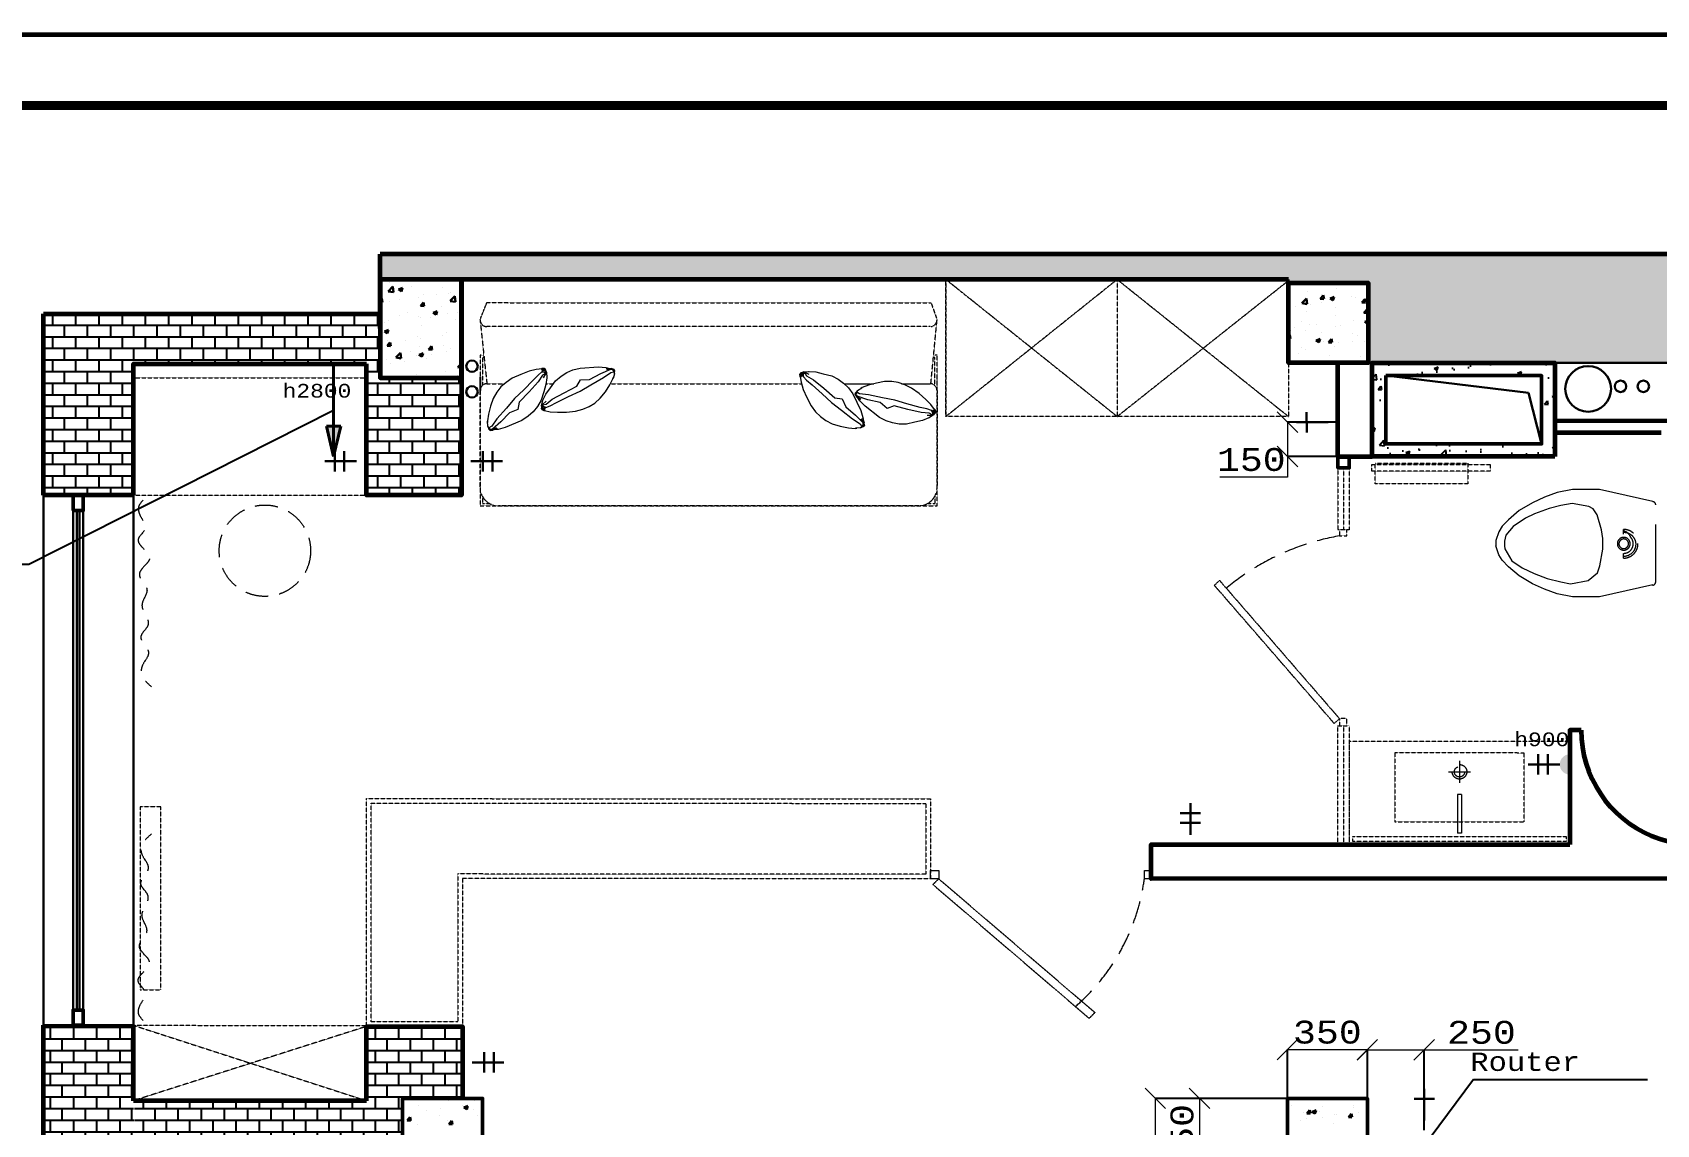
# Model space of a CAD drawing. Header units: millimetres. Extents: x 653176 to 972033, y 753746 to 925850.
# Drawn here: x 672274 to 679381, y 836542 to 841323 of the extents above; entities that cross this region are included whole.
import ezdxf

# ---------------------------------------------------------------- set-up
doc = ezdxf.new("R2010")
doc.units = ezdxf.units.MM
doc.header["$LTSCALE"] = 10
for name, pattern in [('DASHDOTX2', [50.8, 25.4, -12.7, 0, -12.7]), ('DASHED', [0.75, 0.5, -0.25]), ('ELGO_LTYPE0', [0])]:
    doc.linetypes.add(name, pattern=pattern)
doc.layers.get('0').update_dxf_attribs({"color": 65, "lineweight": 25})
for name, color, linetype, lineweight in [('AL', 7, 'Continuous', 30), ('electro', 242, 'Continuous', 30), ('POTOLOK', 110, 'Continuous', 40), ('wall', 95, 'Continuous', 60), ('двери', 202, 'Continuous', 9), ('ОСИ', 75, 'DASHDOTX2', 0), ('размh150', 7, 'Continuous', 9), ('Стены', 7, 'Continuous', 25), ('Текст', 132, 'Continuous', 25), ('ТЕКСТ1', 90, 'Continuous', 25)]:
    doc.layers.add(name, color=color, linetype=linetype, lineweight=lineweight)
doc.layers.add('Мебель', color=7, linetype='Continuous')
doc.styles.add('acd-studio', font='cour.ttf')
doc.dimstyles.new('у', dxfattribs={"dimtxt": 100, "dimasz": 90, "dimexe": 1, "dimexo": 1, "dimgap": 20, "dimtad": 1, "dimtoh": 1, "dimdec": 0, "dimrnd": 5, "dimtxsty": 'acd-studio', "dimblk": 'OBLIQUE', "dimcen": 2.5, "dimclrt": 256, "dimadec": 0, "dimazin": 0, "dimtfac": 1, "dimtdec": 0, "dimtmove": 0, "dimatfit": 3, "dimfxl": 1, "dimlwd": -1, "dimarcsym": 0})
pattern_1 = [(0, (158368.234, -153707.73), (0, 50.8), []), (90, (158368.234, -153707.73), (-50.8, 50.8), [50.8, -50.8])]

# ---------------------------------------------------------------- blocks, each defined once
blk = doc.blocks.new('A$C7ACB7CC7')
at = {"layer": 'POTOLOK'}
h = blk.add_hatch(color=256, dxfattribs=at)
h.paths.add_polyline_path([(-40, 350), (0, 350), (0, 520)])
h.paths.add_polyline_path([(0, 520), (0, 350), (40, 350)])
for p, q in [((0, 520), (-40, 350)), ((0, 0), (0, 520)), ((0, 520), (40, 350)), ((-40, 350), (40, 350))]:
    blk.add_line(p, q, dxfattribs=at)
blk = doc.blocks.new('_Oblique')
at = {"color": 0, "linetype": 'ByBlock', "lineweight": -2}
blk.add_line((-0.5, -0.5), (0.5, 0.5), dxfattribs=at)
blk = doc.blocks.new('*D625')
at = {"layer": 'Defpoints', "color": 0, "lineweight": 90, "transparency": 16777216}
for p in [(677765.9, 836656.7), (677188, 835241.7), (677846.7, 835241.7)]:
    blk.add_point(p, dxfattribs=at)
at = {"layer": 'размh150', "color": 0, "lineweight": -2, "transparency": 16777216}
for p, q in [((677764.9, 836656.7), (677187, 836656.7)), ((677845.7, 835241.7), (677187, 835241.7))]:
    blk.add_line(p, q, dxfattribs=at)
at = {"layer": 'размh150', "color": 0, "transparency": 16777216}
blk.add_line((677188, 836656.7), (677188, 835241.7), dxfattribs=at)
at = {"layer": 'размh150', "color": 0, "transparency": 16777216, "xscale": 90, "yscale": 90, "zscale": 90}
for p, rotation in [((677188, 836656.7), 90), ((677188, 835241.7), 270)]:
    blk.add_blockref('_Oblique', p, dxfattribs=dict(at, rotation=rotation))
at = {"layer": 'размh150', "transparency": 16777216, "insert": (677112.4, 835949.2), "char_height": 100, "attachment_point": 5, "rotation": 90, "style": 'acd-studio'}
blk.add_mtext('1415', dxfattribs=at)
blk = doc.blocks.new('*D626')
at = {"layer": 'Defpoints', "color": 0, "lineweight": 90, "transparency": 16777216}
for p in [(677766.9, 836656.7), (677381.4, 836306.7), (677766.9, 836306.7)]:
    blk.add_point(p, dxfattribs=at)
at = {"layer": 'размh150', "color": 0, "lineweight": -2, "transparency": 16777216}
for p, q in [((677765.9, 836656.7), (677380.4, 836656.7)), ((677765.9, 836306.7), (677380.4, 836306.7))]:
    blk.add_line(p, q, dxfattribs=at)
at = {"layer": 'размh150', "color": 0, "transparency": 16777216}
blk.add_line((677381.4, 836656.7), (677381.4, 836306.7), dxfattribs=at)
at = {"layer": 'размh150', "color": 0, "transparency": 16777216, "xscale": 90, "yscale": 90, "zscale": 90}
for p, rotation in [((677381.4, 836656.7), 90), ((677381.4, 836306.7), 270)]:
    blk.add_blockref('_Oblique', p, dxfattribs=dict(at, rotation=rotation))
at = {"layer": 'размh150', "transparency": 16777216, "insert": (677305.2, 836481.7), "char_height": 100, "attachment_point": 5, "rotation": 90, "style": 'acd-studio'}
blk.add_mtext('350', dxfattribs=at)
blk = doc.blocks.new('pillow1')
at = {"color": 0, "linetype": 'ELGO_LTYPE0'}
for p, q in [((-67.22569, 93.830525), (-18.33797, 156.748475)), ((-18.33797, 156.748475), (4.7791, 179.182115)), ((-2.57278, 91.325705), (10.45585, 145.010295)), ((4.7791, 179.182115), (18.58354, 188.842245)), ((8.12745, 177.878445), (23.40293, 193.895045)), ((10.45585, 145.010295), (25.36321, 190.816825)), ((24.0972, 194.363775), (14.2138, 174.852075)), ((23.40293, 193.895045), (24.04475, 194.259225)), ((32.55153, 200.259275), (24.0972, 194.363775)), ((25.36321, 190.816825), (32.55153, 200.259275)), ((35.04252, 195.407695), (25.36321, 190.816825)), ((31.24499, 141.932075), (35.36963, 180.694765)), ((32.55153, 200.259275), (40.67922, 198.693815)), ((43.17069, 193.111845), (35.04252, 195.407695)), ((35.36963, 180.694765), (43.17069, 193.111845)), ((40.67922, 198.693815), (43.17069, 193.111845)), ((40.67922, 198.693815), (46.19288, 192.120615)), ((50.11392, 189.563935), (43.31803, 195.548355)), ((46.19288, 192.120615), (50.11392, 189.563935)), ((50.11392, 189.563935), (62.16168, 171.147885)), ((63.22455, 169.582545), (59.01933, 175.952615)), ((74.00632, 142.401875), (63.22455, 169.582545)), ((83.11391, 107.551285), (74.00632, 142.401875)), ((-82.25608, 64.405745), (-67.22569, 93.830525)), ((-27.52757, 60.701675), (-2.57278, 91.325705)), ((7.88236, 26.581585), (18.58354, 80.474085)), ((18.58354, 80.474085), (31.24499, 141.932075)), ((89.89406, 71.865745), (83.11391, 107.551285)), ((89.89406, 40.354915), (89.89406, 71.865745)), ((-96.34709, 7.173365), (-91.60876, 36.128345)), ((-96.34709, -24.285615), (-96.34709, 7.173365)), ((-91.60876, 36.128345), (-82.25608, 64.405745)), ((-32.71413, -31.016165), (-16.8674, 30.129375)), ((-16.8674, 30.129375), (-27.52757, 60.701675)), ((-7.88236, -26.581585), (7.88236, 26.581585)), ((75.80352, -16.877465), (85.07514, 11.451665)), ((85.07514, 11.451665), (89.89406, 40.354915)), ((-88.50503, -61.691935), (-96.34709, -24.285615)), ((-80.45936, -94.769055), (-88.50503, -61.691935)), ((-45.6202, -88.612855), (-32.71413, -31.016165)), ((-23.27943, -83.761275), (-7.88236, -26.581585)), ((37.00376, -79.222135), (60.69207, -46.302255)), ((60.69207, -46.302255), (75.80352, -16.877465)), ((-69.63611, -122.002415), (-80.45936, -94.769055)), ((-68.61472, -123.619615), (-69.63611, -122.002415)), ((-56.48446, -142.035655), (-68.61472, -123.619615)), ((-57.22022, -114.541465), (-57.17921, -135.515145)), ((-57.17921, -135.515145), (-56.48446, -138.227995)), ((-56.48446, -138.227995), (-56.89263, -140.262185)), ((-56.89263, -140.262185), (-56.48446, -142.035655)), ((-56.89263, -140.262185), (-50.76671, -145.113765)), ((-51.82862, -143.496565), (-56.48446, -138.227995)), ((-56.48446, -142.035655), (-54.89183, -143.549375)), ((-49.82734, -146.679215), (-56.48446, -142.035655)), ((-55.25899, -136.297405), (-47.78552, -123.306215)), ((-55.25899, -136.297405), (-51.82862, -143.496565)), ((-47.33634, -138.227995), (-55.25899, -136.297405)), ((-47.78552, -123.306215), (-45.6202, -88.612855)), ((-37.53352, -133.688985), (-47.33634, -138.227995)), ((-44.35468, -144.019065), (-37.53352, -133.688985)), ((-44.35468, -144.019065), (-36.18598, -140.783725)), ((-37.53352, -133.688985), (-30.18212, -114.020045)), ((-36.18598, -140.783725), (-34.10268, -143.288545)), ((-32.01985, -146.470245), (-11.10864, -131.653845)), ((-30.18212, -114.020045), (-23.27943, -83.761275)), ((-11.10864, -131.653845), (12.00747, -109.220205)), ((12.00747, -109.220205), (37.00376, -79.222135)), ((-54.89183, -143.549375), (-48.80595, -148.400835)), ((-54.89183, -143.549375), (-47.78552, -149.966295)), ((-43.29228, -145.583565), (-51.82862, -143.496565)), ((-51.82862, -143.496565), (-44.35468, -144.019065)), ((-50.76671, -145.113765), (-43.29228, -145.583565)), ((-50.76671, -145.113765), (-42.39392, -147.305185)), ((-41.33248, -148.870645), (-49.82734, -146.679215)), ((-42.39392, -147.305185), (-49.82734, -146.679215)), ((-49.17693, -148.710425), (-46.76414, -151.635225)), ((-48.80595, -148.400835), (-41.33248, -148.870645)), ((-40.31062, -150.592265), (-48.80595, -148.400835)), ((-47.78552, -149.966295), (-40.31062, -150.592265)), ((-39.29019, -152.157725), (-47.78552, -149.966295)), ((-46.76414, -151.635225), (-39.29019, -152.157725)), ((-34.10268, -143.288545), (-43.29228, -145.583565)), ((-42.39392, -147.305185), (-32.59206, -145.166575)), ((-41.33248, -148.870645), (-32.01985, -146.470245)), ((-40.31062, -150.592265), (-32.14288, -147.357875)), ((-39.29019, -152.157725), (-30.6313, -146.627485)), ((-32.14288, -147.357875), (-39.29019, -152.157725)), ((-32.59206, -145.166575), (-34.10268, -143.288545)), ((-32.01985, -146.470245), (-32.59206, -145.166575)), ((-29.03533, -144.355945), (-32.14288, -147.357875)), ((-32.14288, -147.357875), (-32.01985, -146.470245)), ((-30.6313, -146.627485), (-29.87742, -145.168475))]:
    blk.add_line(p, q, dxfattribs=at)
blk = doc.blocks.new('*D640')
at = {"layer": 'Defpoints', "color": 0, "lineweight": 90, "transparency": 16777216}
for p in [(678364.9, 836868.9), (678115.9, 836517.8), (678364.9, 836516)]:
    blk.add_point(p, dxfattribs=at)
at = {"layer": 'размh150', "color": 0, "lineweight": -2, "transparency": 16777216}
for p, q in [((678115.9, 836518.8), (678115.9, 836869.9)), ((678364.9, 836517), (678364.9, 836869.9))]:
    blk.add_line(p, q, dxfattribs=at)
at = {"layer": 'размh150', "color": 0, "transparency": 16777216}
for p, q in [((678115.9, 836868.9), (678364.9, 836868.9)), ((678364.9, 836868.9), (678775.8, 836868.9))]:
    blk.add_line(p, q, dxfattribs=at)
at = {"layer": 'размh150', "color": 0, "transparency": 16777216, "xscale": 90, "yscale": 90, "zscale": 90, "rotation": 180}
blk.add_blockref('_Oblique', (678115.9, 836868.9), dxfattribs=at)
at = {"layer": 'размh150', "color": 0, "transparency": 16777216, "xscale": 90, "yscale": 90, "zscale": 90}
blk.add_blockref('_Oblique', (678364.9, 836868.9), dxfattribs=at)
at = {"layer": 'размh150', "transparency": 16777216, "insert": (678615.4, 836945.1), "char_height": 100, "attachment_point": 5, "style": 'acd-studio'}
blk.add_mtext('250', dxfattribs=at)
blk = doc.blocks.new('*D641')
at = {"layer": 'Defpoints', "color": 0, "lineweight": 90, "transparency": 16777216}
for p in [(677765.9, 836869.9), (677765.9, 836656.7), (678115.9, 836656.7)]:
    blk.add_point(p, dxfattribs=at)
at = {"layer": 'размh150', "color": 0, "lineweight": -2, "transparency": 16777216}
for p, q in [((677765.9, 836657.7), (677765.9, 836870.9)), ((678115.9, 836657.7), (678115.9, 836870.9))]:
    blk.add_line(p, q, dxfattribs=at)
at = {"layer": 'размh150', "color": 0, "transparency": 16777216}
blk.add_line((678115.9, 836869.9), (677765.9, 836869.9), dxfattribs=at)
at = {"layer": 'размh150', "color": 0, "transparency": 16777216, "xscale": 90, "yscale": 90, "zscale": 90, "rotation": 180}
blk.add_blockref('_Oblique', (677765.9, 836869.9), dxfattribs=at)
at = {"layer": 'размh150', "color": 0, "transparency": 16777216, "xscale": 90, "yscale": 90, "zscale": 90}
blk.add_blockref('_Oblique', (678115.9, 836869.9), dxfattribs=at)
at = {"layer": 'размh150', "transparency": 16777216, "insert": (677940.9, 836946.1), "char_height": 100, "attachment_point": 5, "style": 'acd-studio'}
blk.add_mtext('350', dxfattribs=at)
blk = doc.blocks.new('*D634')
at = {"layer": 'Defpoints', "color": 0, "lineweight": 90, "transparency": 16777216}
for p in [(677987.2, 839616.7), (677766, 839466.5), (677987.2, 839466.5)]:
    blk.add_point(p, dxfattribs=at)
at = {"layer": 'размh150', "color": 0, "lineweight": -2, "transparency": 16777216}
for p, q in [((677986.2, 839616.7), (677765, 839616.7)), ((677986.2, 839466.5), (677765, 839466.5))]:
    blk.add_line(p, q, dxfattribs=at)
at = {"layer": 'размh150', "color": 0, "transparency": 16777216}
for p, q in [((677766, 839616.7), (677766, 839466.5)), ((677766, 839466.5), (677766, 839376.5)), ((677766, 839376.5), (677469.9, 839376.5))]:
    blk.add_line(p, q, dxfattribs=at)
at = {"layer": 'размh150', "color": 0, "transparency": 16777216, "xscale": 90, "yscale": 90, "zscale": 90}
for p, rotation in [((677766, 839616.7), 90), ((677766, 839466.5), 270)]:
    blk.add_blockref('_Oblique', p, dxfattribs=dict(at, rotation=rotation))
at = {"layer": 'размh150', "transparency": 16777216, "insert": (677608, 839452.7), "char_height": 100, "attachment_point": 5, "style": 'acd-studio'}
blk.add_mtext('150', dxfattribs=at)

msp = doc.modelspace()

# ---------------------------------------------------------------- hatches: boundary and pattern name
at = {"layer": 'electro'}
msp.add_hatch(color=7, dxfattribs=at).paths.add_polyline_path([(679000.6, 838074.2), (679000.6, 838163, 0.959653)])
at = {"layer": 'Стены'}
h = msp.add_hatch(dxfattribs=at)
h.set_pattern_fill('AR-B816', scale=0.25)
h.set_pattern_definition(pattern_1)
h.paths.add_polyline_path([(678806.4, 840351.6), (673795, 840351.6), (673795, 840241.6), (674150.9, 840241.6), (677770.9, 840241.6), (677770.9, 840226.6), (678119.9, 840226.6), (678119.9, 839876.6), (678136.9, 839876.6), (678136.9, 839876.8), (678935.9, 839876.6), (678998.7, 839876.6)])
h.paths.add_polyline_path([(679160.9, 840351.6), (678806.4, 840351.6), (678998.7, 839876.6), (679203.7, 839876.6)])
h.paths.add_polyline_path([(679178.7, 840351.6), (679160.9, 840351.6), (679203.7, 839876.6), (679286, 839876.6)])
h.paths.add_polyline_path([(679198.2, 840351.6), (679178.7, 840351.6), (679286, 839876.6), (679376.1, 839876.6)])
h.paths.add_polyline_path([(679550.9, 840251.6), (681771.9, 840251.6), (681771.9, 840351.6), (679198.2, 840351.6), (679376.1, 839876.6), (679550.9, 839876.6)])
h = msp.add_hatch(dxfattribs=at)
h.set_pattern_fill('AR-B816', scale=0.25)
h.set_pattern_definition(pattern_1)
h.paths.add_polyline_path([(673795, 840090.6), (672322.1, 840090.6), (672322.1, 839296.6), (672715.9, 839296.6), (672715.9, 839871.6), (673735.9, 839871.6), (673736, 839296.6), (674150.9, 839296.6), (674150.9, 839811.6), (673795, 839811.6)])
h = msp.add_hatch(dxfattribs=at)
h.set_pattern_fill('AR-CONC')
h.set_pattern_definition([(50, (184646.4, -169526.95), (182.184669, -15.939086), [19.05, -209.55]), (355, (184646.4, -169526.95), (-35.24342, 191.056845), [15.24, -167.640584]), (100.451445, (184661.59, -169528.28), (146.941247, 175.117752), [16.19001, -178.090245]), (46.1842, (184646.4, -169476.15), (271.07904, -42.04233), [28.575, -314.325]), (96.635558, (184669, -169479.66), (237.404134, 247.426125), [24.28502, -267.13561]), (351.18415, (184646.4, -169476.15), (237.404134, 247.426125), [22.85997, -251.45973]), (21, (184671.8, -169488.85), (151.614391, -102.265198), [19.05, -209.55]), (326, (184671.8, -169488.85), (61.802028, 184.187966), [15.24, -167.64]), (71.451445, (184684.44, -169497.38), (213.41642, 81.92277), [16.19001, -178.089938]), (37.5, (184646.404, -169526.954), (3.0886033, 84.555039), [0, -165.608, 0, -170.18, 0, -168.275]), (7.5, (184646.4, -169526.95), (66.8196625, 100.180575), [0, -97.028, 0, -161.798, 0, -64.135]), (327.5, (184589.76, -169526.954), (135.590595, -5.728744), [0, -63.5, 0, -198.12, 0, -262.89]), (317.5, (184564.36, -169526.95), (148.129181, 25.426491), [0, -82.55, 0, -131.572, 0, -186.69])])
h.paths.add_polyline_path([(678935.9, 839876.8), (678136.9, 839876.8), (678136.9, 839466.6), (678935.9, 839466.6)])
h.paths.add_polyline_path([(678878.8, 839820.7), (678878.8, 839521.7), (678196.9, 839521.7), (678196.9, 839820.7)], flags=16)
h = msp.add_hatch(dxfattribs=at)
h.set_pattern_fill('AR-B816', color=256, scale=0.25)
h.set_pattern_definition([(0, (158968.234, -150431.436), (0, 50.8), []), (90, (158968.234, -150431.436), (-50.8, 50.8), [50.8, -50.8])])
h.paths.add_polyline_path([(674155.8, 836657.9), (674155.8, 836972.9), (673734.9, 836972.9), (673734.7, 836647.9), (672715.9, 836647.9), (672722.1, 836392.9), (672722.1, 836392.9), (673893.6, 836392.9), (673893.6, 836657.9)])
h.paths.add_polyline_path([(672722.1, 836392.9), (672715.9, 836977.9), (672322.1, 836977.9), (672322.1, 835637.9), (672722.1, 835637.9), (672717.7, 836392.9), (673889.3, 836392.9)])

# ---------------------------------------------------------------- linework, layer by layer
at = {"layer": 'AL', "color": 7}
for p, q in [((673795.9, 840216.6), (673795.9, 840216.6)), ((673831.1, 840189.4), (673850.9, 840210)), ((673831.3, 840188.9), (673853.9, 840185.4)), ((673837.5, 840229.1), (673837.5, 840229.1)), ((673849.5, 840182.5), (673849.5, 840182.5)), ((673850.9, 840241.4), (673850.9, 840241.4)), ((673854, 840185.9), (673851.2, 840210.1)), ((673875.7, 840197.4), (673888.3, 840188.9)), ((673876.1, 840198.3), (673893.9, 840205.1)), ((673888.4, 840188.9), (673893.5, 840204.2)), ((673931.5, 840210.8), (673931.5, 840210.8)), ((673985.1, 840176.7), (673985.1, 840176.7)), ((674040.7, 840175), (674040.7, 840175)), ((674067.1, 840205.1), (674067.1, 840205.1)), ((674093.1, 840178.7), (674093.1, 840178.7)), ((674104.2, 840183.3), (674104.2, 840183.3)), ((674120.7, 840171), (674120.7, 840171)), ((677770.9, 840241.6), (677770.9, 840226.6)), ((677777.5, 840180.2), (677777.5, 840180.2)), ((677852.6, 840187), (677852.6, 840187)), ((677869.1, 840222.1), (677869.1, 840222.1)), ((677910.1, 840157.4), (677922.3, 840172)), ((677913.1, 840174.5), (677913.1, 840174.5)), ((677926.3, 840156.2), (677923.3, 840172.1)), ((677980.9, 840203.3), (677980.9, 840203.3)), ((678112.9, 840222.3), (678112.9, 840222.3)), ((673795, 840147.4), (673802.6, 840156.4)), ((673795, 840141.4), (673805.5, 840140.5)), ((673806.5, 840140.7), (673803.6, 840156.6)), ((673834.4, 840144.6), (673834.4, 840144.6)), ((673880.2, 840153.9), (673880.2, 840153.9)), ((673964.8, 840162.5), (673964.8, 840162.5)), ((673972.5, 840125.9), (673984.8, 840140.5)), ((673972.5, 840125.9), (673987.7, 840124.6)), ((673988.7, 840124.7), (673985.8, 840140.7)), ((674027.7, 840096), (674045.5, 840102.9)), ((674040, 840086.6), (674045.2, 840102)), ((674065, 840121), (674065, 840121)), ((674102.1, 840147.4), (674121.9, 840168)), ((674102.4, 840146.9), (674125, 840143.4)), ((674125, 840143.9), (674122.2, 840168)), ((677802.3, 840121.9), (677802.3, 840121.9)), ((677829.9, 840137.7), (677849.7, 840158.3)), ((677830.1, 840137.2), (677852.7, 840133.7)), ((677849.6, 840102.5), (677849.6, 840102.5)), ((677852.8, 840134.2), (677850, 840158.4)), ((677865.9, 840130.3), (677865.9, 840130.3)), ((677910.1, 840157.3), (677925.3, 840156)), ((677914.9, 840138.8), (677914.9, 840138.8)), ((677952.8, 840157.8), (677965.5, 840149.3)), ((677953.2, 840158.7), (677971, 840165.5)), ((677962.1, 840142.9), (677962.1, 840142.9)), ((677965.5, 840149.3), (677970.7, 840164.7)), ((677977.9, 840118.7), (677977.9, 840118.7)), ((678048.7, 840168.8), (678048.7, 840168.8)), ((678063, 840164.2), (678063, 840164.2)), ((678092.3, 840141.4), (678104.5, 840156)), ((678092.3, 840141.4), (678107.4, 840140.1)), ((678101, 840095.7), (678119.9, 840115.4)), ((678108.5, 840140.3), (678105.5, 840156.2)), ((678109.8, 840137.8), (678109.8, 840137.8)), ((673813.4, 840053.7), (673813.4, 840053.7)), ((673831.3, 840060), (673831.3, 840060)), ((673881, 840081.7), (673881, 840081.7)), ((673916.9, 840095.6), (673916.9, 840095.6)), ((673961.7, 840077.9), (673961.7, 840077.9)), ((673973.8, 840074.8), (673973.8, 840074.8)), ((673977.8, 840039.8), (673977.8, 840039.8)), ((674016.6, 840076), (674016.6, 840076)), ((674027.3, 840095.2), (674039.9, 840086.6)), ((674037.4, 840083.2), (674037.4, 840083.2)), ((674090, 840094.2), (674090, 840094.2)), ((674125.9, 840065.2), (674125.9, 840065.2)), ((674133.6, 840095.8), (674133.6, 840095.8)), ((677799.1, 840030.1), (677799.1, 840030.1)), ((677827.6, 840057.6), (677827.6, 840057.6)), ((677863.7, 840044.7), (677863.7, 840044.7)), ((677895.3, 840042.8), (677895.3, 840042.8)), ((677974.8, 840034.2), (677974.8, 840034.2)), ((677975.8, 840083), (677975.8, 840083)), ((677999.2, 840039), (677999.2, 840039)), ((678055.7, 840063.9), (678055.7, 840063.9)), ((678101.2, 840095.2), (678119.9, 840092.3)), ((678104.4, 840055.6), (678117.1, 840047.1)), ((678104.8, 840056.4), (678119.9, 840062.3)), ((678106.7, 840053.2), (678106.7, 840053.2)), ((678117.1, 840047), (678119.9, 840055.4)), ((678119.3, 840072.2), (678119.3, 840072.2)), ((673813.9, 840013.2), (673826.5, 840004.7)), ((673814.3, 840014.1), (673832.1, 840020.9)), ((673825.6, 839950.8), (673837.8, 839965.4)), ((673826.6, 840004.7), (673831.7, 840020)), ((673828.2, 839975.5), (673828.2, 839975.5)), ((673829.6, 840014.4), (673829.6, 840014.4)), ((673841.8, 839949.6), (673838.8, 839965.5)), ((673907, 839974.6), (673907, 839974.6)), ((673958.7, 839993.4), (673958.7, 839993.4)), ((673970.6, 839983), (673970.6, 839983)), ((674066.8, 839995.6), (674066.8, 839995.6)), ((674087, 840009.6), (674087, 840009.6)), ((677770.9, 839991.5), (677775.4, 839996.8)), ((677770.9, 839981.5), (677778.3, 839980.9)), ((677779.3, 839981.1), (677776.4, 839997)), ((677781.6, 840016.3), (677781.6, 840016.3)), ((677846.5, 840017.9), (677846.5, 840017.9)), ((677891, 839973.7), (677903.7, 839965.1)), ((677891.4, 839974.5), (677909.2, 839981.4)), ((677903.7, 839965.1), (677908.9, 839980.5)), ((677917.2, 840010.6), (677917.2, 840010.6)), ((677924.6, 839968.7), (677924.6, 839968.7)), ((677945.3, 839966.3), (677957.6, 839980.9)), ((677945.3, 839966.3), (677960.5, 839964.9)), ((677961.5, 839965.1), (677958.6, 839981.1)), ((677988.9, 839963.7), (677988.9, 839963.7)), ((678052.5, 839972.1), (678052.5, 839972.1)), ((678052.8, 840004.9), (678052.8, 840004.9)), ((678072.8, 839994.1), (678072.8, 839994.1)), ((678103.6, 839968.7), (678103.6, 839968.7)), ((673825.2, 839890.9), (673825.2, 839890.9)), ((673825.6, 839950.8), (673840.7, 839949.4)), ((673831.5, 839951.9), (673831.5, 839951.9)), ((673864.7, 839899.9), (673884.5, 839920.6)), ((673865, 839899.4), (673887.6, 839895.9)), ((673887.6, 839896.5), (673884.8, 839920.6)), ((673885.1, 839917.8), (673885.1, 839917.8)), ((673926.7, 839925.5), (673926.7, 839925.5)), ((673955.6, 839908.8), (673955.6, 839908.8)), ((673965.5, 839911), (673978.1, 839902.5)), ((673965.9, 839911.8), (673983.7, 839918.7)), ((673967.1, 839946.2), (673967.1, 839946.2)), ((673978.2, 839902.4), (673983.3, 839917.8)), ((674000, 839895.5), (674000, 839895.5)), ((674007.7, 839934.9), (674020, 839949.4)), ((674007.7, 839934.8), (674022.9, 839933.5)), ((674020.7, 839912.1), (674020.7, 839912.1)), ((674023.9, 839933.7), (674021, 839949.6)), ((674074.8, 839950.9), (674074.8, 839950.9)), ((674083.9, 839925.1), (674083.9, 839925.1)), ((674102.7, 839940.5), (674102.7, 839940.5)), ((677776.5, 839943.3), (677776.5, 839943.3)), ((677813.1, 839915.6), (677813.1, 839915.6)), ((677828.5, 839942.6), (677828.5, 839942.6)), ((677843.4, 839933.4), (677843.4, 839933.4)), ((677948.7, 839909.9), (677948.7, 839909.9)), ((677971.7, 839949.6), (677971.7, 839949.6)), ((678084.3, 839904.1), (678084.3, 839904.1)), ((673840.2, 839874.4), (673840.2, 839874.4)), ((673903.8, 839882.8), (673903.8, 839882.8)), ((673916.6, 839817.1), (673916.6, 839817.1)), ((673952.5, 839824.2), (673952.5, 839824.2)), ((674080.8, 839840.5), (674080.8, 839840.5)), ((674093.6, 839816.4), (674093.6, 839816.4)), ((674122.9, 839811.6), (674135.3, 839816.4)), ((674133.7, 839811.6), (674135, 839815.5)), ((674135.8, 839857.9), (674150.9, 839873.6)), ((674136.1, 839857.4), (674150.9, 839855.1)), ((678054.4, 839876.6), (678060.8, 839879.1)), ((678060, 839876.6), (678060.5, 839878.2)), ((678081.8, 839884.6), (678081.8, 839884.6)), ((678100.5, 839884.1), (678100.5, 839884.1)), ((678119.9, 839876.6), (679550.9, 839876.6)), ((678260.9, 839876.6), (678136.9, 839876.6)), ((678260.9, 839876.6), (678136.9, 839876.6)), ((678260.9, 839466.6), (678136.9, 839466.6)), ((678260.9, 839466.6), (678136.9, 839466.6)), ((672322.1, 836976.6), (672322.1, 839296.6)), ((672715.9, 836716.6), (672715.9, 839296.6)), ((672715.9, 836716.6), (672715.9, 839296.6)), ((672715.9, 836976.6), (672322.1, 836976.6)), ((673963.4, 836627.4), (673963.4, 836627.4)), ((674072.6, 836653), (674072.6, 836653)), ((674095.3, 836646.5), (674095.3, 836646.5)), ((674156.1, 836626.2), (674156.1, 836626.2)), ((674162, 836617.3), (674179.7, 836624.2)), ((674174.3, 836607.9), (674179.4, 836623.3)), ((674208.1, 836647.2), (674208.1, 836647.2)), ((677784, 836627.4), (677784, 836627.4)), ((677824.7, 836652.3), (677824.7, 836652.3)), ((677851.2, 836652), (677851.2, 836652)), ((677919.6, 836621.7), (677919.6, 836621.7)), ((678054.8, 836626.2), (678054.8, 836626.2)), ((673908.7, 836557.5), (673908.7, 836557.5)), ((673913.4, 836559.6), (673925.6, 836574.2)), ((673913.4, 836559.6), (673928.6, 836558.2)), ((673929.6, 836558.4), (673926.6, 836574.3)), ((673996.3, 836605.2), (673996.3, 836605.2)), ((674056.8, 836583), (674056.8, 836583)), ((674059.9, 836613.5), (674059.9, 836613.5)), ((674092.2, 836561.9), (674092.2, 836561.9)), ((674095.6, 836543.6), (674107.8, 836558.2)), ((674111.8, 836542.5), (674108.8, 836558.4)), ((674161.6, 836616.5), (674174.2, 836608)), ((674204.9, 836608.4), (674204.9, 836608.4)), ((674222.7, 836579.8), (674222.7, 836579.8)), ((677821.5, 836560.5), (677821.5, 836560.5)), ((677837.6, 836593.3), (677837.6, 836593.3)), ((677848.1, 836567.4), (677848.1, 836567.4)), ((677851, 836591), (677863.2, 836605.6)), ((677851, 836591), (677866.1, 836589.7)), ((677867.1, 836589.9), (677864.2, 836605.8)), ((677873.7, 836597.2), (677886.3, 836588.7)), ((677874.1, 836598.1), (677891.8, 836604.9)), ((677886.4, 836588.7), (677891.5, 836604.1)), ((677906.7, 836600.8), (677906.7, 836600.8)), ((677917.7, 836573.1), (677917.7, 836573.1)), ((677973.2, 836587.6), (677973.2, 836587.6)), ((677980.1, 836586.5), (677980.1, 836586.5)), ((678033.1, 836575.1), (678048.3, 836573.7)), ((678033.2, 836575.1), (678045.4, 836589.7)), ((678049.3, 836573.9), (678046.4, 836589.8)), ((678055.2, 836615.9), (678055.2, 836615.9)), ((678078.1, 836594.3), (678078.1, 836594.3)), ((678108.8, 836581.8), (678108.8, 836581.8)), ((678110.5, 836604.3), (678110.5, 836604.3)), ((678115.7, 836570.4), (678115.7, 836570.4)), ((673960.3, 836542.9), (673960.3, 836542.9)), ((674095.6, 836543.6), (674110.8, 836542.3)), ((677967.5, 836545), (677967.5, 836545))]:
    msp.add_line(p, q, dxfattribs=at)
at = {"layer": 'AL', "color": 7, "linetype": 'Continuous'}
for p, q in [((678821.9, 839744.9), (678196.9, 839820.7)), ((678821.9, 839744.9), (678878.8, 839521.7)), ((672451.5, 837043.3), (672451.5, 839230)), ((672451.5, 837563.3), (672451.5, 839230)), ((672467.4, 837043.3), (672467.4, 839230)), ((672467.4, 837043.3), (672467.4, 839230)), ((672480.1, 837043.3), (672480.1, 839230)), ((672480.1, 837043.3), (672480.1, 839230)), ((672495.9, 837043.3), (672495.9, 839230)), ((672495.9, 837043.3), (672495.9, 839230))]:
    msp.add_line(p, q, dxfattribs=at)
at = {"layer": 'AL', "color": 7, "lineweight": 50, "const_width": 20}
msp.add_lwpolyline([(668453.9, 841312.7), (689453.9, 841312.7), (689453.9, 826462.7), (668453.9, 826462.7), (668453.9, 841312.7)], dxfattribs=at)
for points in [[(669503.9, 841012.7), (689153.9, 841012.7), (689153.9, 826762.7), (669503.9, 826762.7)], [(669513.9, 841002.7), (689143.9, 841002.7), (689143.9, 826772.7), (669513.9, 826772.7)], [(669523.9, 840992.7), (689133.9, 840992.7), (689133.9, 826782.7), (669523.9, 826782.7)]]:
    msp.add_lwpolyline(points, close=True, dxfattribs=at)
at = {"layer": 'AL', "color": 7, "lineweight": 50}
for points in [[(678196.9, 839820.7), (678878.8, 839820.7), (678878.8, 839521.7), (678196.9, 839521.7)], [(678196.9, 839820.7), (678878.8, 839820.7), (678878.8, 839521.7), (678196.9, 839521.7)], [(673893.6, 836306.6), (674243.6, 836306.6), (674243.6, 836656.6), (673893.6, 836656.6)], [(677766.9, 836656.7), (678115.9, 836656.7), (678115.9, 836306.7), (677766.9, 836306.7)]]:
    msp.add_lwpolyline(points, close=True, dxfattribs=at)
at = {"layer": 'AL', "color": 7, "linetype": 'Continuous', "lineweight": 50}
for points in [[(677986.9, 839466.5), (678036.7, 839466.5), (678036.7, 839416.4), (677986.9, 839416.4)], [(672451.5, 839230), (672495.9, 839230), (672495.9, 839296.6), (672451.5, 839296.6)], [(672451.5, 837043.3), (672495.9, 837043.3), (672495.9, 836976.6), (672451.5, 836976.6)]]:
    msp.add_lwpolyline(points, close=True, dxfattribs=at)
at = {"layer": 'AL', "color": 7, "linetype": 'Continuous', "lineweight": 50, "flags": 128}
msp.add_lwpolyline([(672451.5, 836976.6), (672451.5, 837043.3), (672495.9, 837043.3), (672495.9, 836976.6)], close=True, dxfattribs=at)
at = {"layer": 'AL', "color": 7}
for centre, radius in [((674197.5, 839861.7), 25), ((679082.3, 839762.7), 100), ((674197.5, 839749.4), 25), ((679224.2, 839773.7), 25), ((679323.9, 839773.7), 25)]:
    msp.add_circle(centre, radius, dxfattribs=at)
at = {"layer": 'electro', "color": 7}
for points in [[(677944.5, 839616.6), (677806, 839616.6)], [(677850.3, 839661), (677850.4, 839572.1)], [(673597.3, 839490.3), (673597.4, 839401.4)], [(673638.6, 839490.3), (673638.7, 839401.4)], [(674245.5, 839490.3), (674245.5, 839401.4)], [(674286.8, 839490.3), (674286.8, 839401.4)], [(673691.5, 839445.9), (673553, 839445.8)], [(674192.6, 839445.9), (674331.2, 839445.8)], [(678958, 838118.5), (678819.4, 838118.5)], [(678958, 838118.5), (678819.4, 838118.5)], [(678863.8, 838162.9), (678863.8, 838074.1)], [(678863.8, 838162.9), (678863.8, 838074.1)], [(678905.1, 838162.9), (678905.1, 838074.1)], [(677386, 837904.8), (677297.2, 837904.8)], [(677341.6, 837810.6), (677341.6, 837949.2)], [(677386, 837863.5), (677297.2, 837863.5)], [(674251.5, 836858.5), (674251.4, 836769.6)], [(674292.8, 836858.4), (674292.7, 836769.6)], [(674198.6, 836814), (674337.1, 836814)], [(678364.8, 836560.5), (678364.8, 836699.1)], [(678409.2, 836654.7), (678320.4, 836654.7)]]:
    msp.add_lwpolyline(points, dxfattribs=at)
at = {"layer": 'wall', "color": 7}
for p, q in [((688084.9, 840351.6), (673795, 840351.6)), ((673795, 840026.6), (673795, 840351.6)), ((672322.1, 840090.6), (673795, 840090.6)), ((672715.9, 839296.6), (672322.1, 839296.6)), ((673735.7, 836646.6), (672715.7, 836646.6))]:
    msp.add_line(p, q, dxfattribs=at)
for points in [[(677770.9, 840241.6), (674150.9, 840241.6), (674150.9, 839296.6), (673736, 839296.6), (673735.9, 839871.6)], [(672322.1, 839296.6), (672322.1, 840090.6)], [(672715.9, 839296.6), (672715.9, 839871.6), (673735.9, 839871.6)], [(677986.9, 839466.2), (677986.9, 839876.6)], [(679500.9, 839876.6), (679501.1, 839622), (678935.9, 839621.6), (678935.9, 839571.6), (679401.1, 839571.9)], [(677986.9, 839466.5), (678136.9, 839466.6)], [(680201.6, 838268.3), (680201.7, 837618.6), (677170.1, 837618), (677170.1, 837768), (679001.6, 837768.3)], [(679051.6, 838268.6), (679001.6, 838268.6), (679001.6, 837768.3)], [(672722.1, 835637.9), (672322.1, 835637.9), (672322.1, 836976.6)], [(672715.9, 836646.6), (672715.9, 836976.6)], [(673735.9, 836646.6), (673735.9, 836971.6), (674155.9, 836971.6), (674155.9, 836656.6)]]:
    msp.add_lwpolyline(points, dxfattribs=at)
for points in [[(674150.9, 840241.6), (673795, 840241.6), (673795, 839811.6), (674150.9, 839811.6)], [(677770.9, 840226.6), (678119.9, 840226.6), (678119.9, 839876.6), (677770.9, 839876.6)], [(678935.9, 839466.2), (678136.9, 839466.4), (678136.9, 839876.8), (678935.9, 839876.6)]]:
    msp.add_lwpolyline(points, close=True, dxfattribs=at)
msp.add_arc((679551.6, 838268.3), 500, 179.971, 90, dxfattribs=at)
at = {"layer": 'двери', "color": 7}
for points in [[(676204.3, 837653.8), (676240.1, 837653.7), (676240, 837617.9), (676204.2, 837618)], [(677140.2, 837653.7), (677170.1, 837653.6), (677169.9, 837617.8), (677140, 837617.9)]]:
    msp.add_lwpolyline(points, close=True, dxfattribs=at)
at = {"layer": 'Мебель', "color": 7}
msp.add_lwpolyline([(674232.8, 839815.1), (674232.8, 839755.1)], dxfattribs=at)
at = {"layer": 'ОСИ', "color": 7, "linetype": 'DASHED', "ltscale": 50}
for p, q in [((679013.6, 839321.7), (678946.8, 839308.6)), ((679131.6, 839321.7), (679013.6, 839321.7)), ((679365.4, 839268.9), (679131.6, 839321.7)), ((678838.6, 839263.8), (678781, 839229.5)), ((678891.5, 839287.9), (678838.6, 839263.8)), ((678946.8, 839308.6), (678891.5, 839287.9)), ((678962.9, 839252.3), (678912.3, 839238.8)), ((679012.9, 839261.1), (678962.9, 839252.3)), ((679085.2, 839248.4), (679012.9, 839261.1)), ((679104.9, 839237), (679085.2, 839248.4)), ((679377.9, 838918.3), (679377.9, 839255)), ((678733.9, 839189.2), (678705.9, 839161.2)), ((678781, 839229.5), (678733.9, 839189.2)), ((678808.6, 839197), (678754.6, 839159.6)), ((678847.7, 839215.3), (678808.6, 839197)), ((678912.3, 839238.8), (678847.7, 839215.3)), ((679122.3, 839211.8), (679104.9, 839237)), ((679140.1, 839145.5), (679122.3, 839211.8)), ((678691.9, 839137), (678677.9, 839098.6)), ((678705.9, 839161.2), (678691.9, 839137)), ((678722.5, 839121.8), (678715.8, 839096.6)), ((678754.6, 839159.6), (678722.5, 839121.8)), ((679146.8, 839107.7), (679140.1, 839145.5)), ((679146.8, 839061.5), (679146.8, 839107.7)), ((679237.4, 839126.5), (679237.4, 839147.5)), ((679238, 839140.9), (679237.4, 839141.1)), ((679237.4, 839134.6), (679239.1, 839134.7)), ((679238.6, 839140.7), (679238, 839140.9)), ((679239.2, 839140.5), (679238.6, 839140.7)), ((679239.1, 839134.7), (679240.7, 839134.6)), ((679239.8, 839140.3), (679239.2, 839140.5)), ((679240.4, 839140), (679239.8, 839140.3)), ((679241, 839139.8), (679240.4, 839140)), ((679240.7, 839134.6), (679242.4, 839134.6)), ((679241.6, 839139.6), (679241, 839139.8)), ((679242.2, 839139.4), (679241.6, 839139.6)), ((679242.8, 839139.1), (679242.2, 839139.4)), ((679242.4, 839134.6), (679244.1, 839134.4)), ((679243.4, 839138.9), (679242.8, 839139.1)), ((679243.9, 839138.6), (679243.4, 839138.9)), ((679244.5, 839138.3), (679243.9, 839138.6)), ((679244.1, 839134.4), (679245.8, 839134.2)), ((679245.1, 839138.1), (679244.5, 839138.3)), ((679245.6, 839137.8), (679245.1, 839138.1)), ((679246.2, 839137.5), (679245.6, 839137.8)), ((679245.8, 839134.2), (679247.4, 839134)), ((679246.7, 839137.2), (679246.2, 839137.5)), ((679247.3, 839136.9), (679246.7, 839137.2)), ((679247.8, 839136.6), (679247.3, 839136.9)), ((679247.4, 839134), (679249.1, 839133.7)), ((679248.3, 839136.3), (679247.8, 839136.6)), ((679248.9, 839136), (679248.3, 839136.3)), ((679249.4, 839135.7), (679248.9, 839136)), ((679249.1, 839133.7), (679250.7, 839133.3)), ((679249.9, 839135.4), (679249.4, 839135.7)), ((679250.4, 839135.1), (679249.9, 839135.4)), ((679250.9, 839134.8), (679250.4, 839135.1)), ((679250.7, 839133.3), (679252.4, 839132.9)), ((679251.4, 839134.4), (679250.9, 839134.8)), ((679251.9, 839134.1), (679251.4, 839134.4)), ((679252.4, 839133.7), (679251.9, 839134.1)), ((679252.9, 839133.4), (679252.4, 839133.7)), ((679252.4, 839132.9), (679254, 839132.5)), ((679253.4, 839133), (679252.9, 839133.4)), ((679253.8, 839132.7), (679253.4, 839133)), ((679254.3, 839132.3), (679253.8, 839132.7)), ((679254, 839132.5), (679255.6, 839131.9)), ((679254.7, 839132), (679254.3, 839132.3)), ((679255.2, 839131.6), (679254.7, 839132)), ((679255.6, 839131.2), (679255.2, 839131.6)), ((679255.6, 839131.9), (679257.2, 839131.4)), ((679256.1, 839130.8), (679255.6, 839131.2)), ((679256.5, 839130.5), (679256.1, 839130.8)), ((679256.9, 839130.1), (679256.5, 839130.5)), ((679257.4, 839129.7), (679256.9, 839130.1)), ((679257.2, 839131.4), (679258.8, 839130.7)), ((679257.8, 839129.3), (679257.4, 839129.7)), ((679258.2, 839128.9), (679257.8, 839129.3)), ((679258.6, 839128.5), (679258.2, 839128.9)), ((679259, 839128.1), (679258.6, 839128.5)), ((679258.8, 839130.7), (679260.4, 839130)), ((679259.4, 839127.7), (679259, 839128.1)), ((679259.8, 839127.3), (679259.4, 839127.7)), ((679260.1, 839126.9), (679259.8, 839127.3)), ((679260.5, 839126.4), (679260.1, 839126.9)), ((679260.4, 839130), (679261.9, 839129.3)), ((679260.9, 839126), (679260.5, 839126.4)), ((679261.2, 839125.6), (679260.9, 839126)), ((679261.6, 839125.2), (679261.2, 839125.6)), ((679261.9, 839124.7), (679261.6, 839125.2)), ((679261.9, 839129.3), (679263.4, 839128.5)), ((679262.3, 839124.3), (679261.9, 839124.7)), ((679263.4, 839128.5), (679264.9, 839127.7)), ((679264.5, 839121.2), (679264.2, 839121.7)), ((679264.8, 839120.8), (679264.5, 839121.2)), ((679265, 839120.3), (679264.8, 839120.8)), ((679264.9, 839127.7), (679266.3, 839126.8)), ((679265.3, 839119.9), (679265, 839120.3)), ((679265.6, 839119.4), (679265.3, 839119.9)), ((679265.8, 839118.9), (679265.6, 839119.4)), ((679266.1, 839118.5), (679265.8, 839118.9)), ((679266.3, 839118), (679266.1, 839118.5)), ((679266.3, 839126.8), (679267.8, 839125.8)), ((679266.6, 839117.6), (679266.3, 839118)), ((679266.8, 839117.1), (679266.6, 839117.6)), ((679267, 839116.6), (679266.8, 839117.1)), ((679267.3, 839116.2), (679267, 839116.6)), ((679267.5, 839115.7), (679267.3, 839116.2)), ((679267.7, 839115.2), (679267.5, 839115.7)), ((679267.9, 839114.8), (679267.7, 839115.2)), ((679267.8, 839125.8), (679269.2, 839124.8)), ((679269.2, 839124.8), (679270.5, 839123.8)), ((679270.5, 839123.8), (679271.9, 839122.7)), ((679271.9, 839122.7), (679273.2, 839121.6)), ((679273.2, 839121.6), (679274.4, 839120.4)), ((679274.4, 839120.4), (679275.7, 839119.2)), ((679275.7, 839119.2), (679276.8, 839117.9)), ((679276.8, 839117.9), (679278, 839116.7)), ((679278, 839116.7), (679279.1, 839115.3)), ((679279.1, 839115.3), (679280.1, 839113.9)), ((679280.1, 839113.9), (679281.2, 839112.5)), ((679281.2, 839112.5), (679282.1, 839111.1)), ((679282.1, 839111.1), (679283, 839109.6)), ((679283, 839109.6), (679283.9, 839108.1)), ((679283.9, 839108.1), (679284.7, 839106.5)), ((679284.7, 839106.5), (679285.5, 839105)), ((679285.5, 839105), (679286.2, 839103.4)), ((678677.9, 839098.6), (678677.9, 839074.8)), ((678691.9, 839036.4), (678677.9, 839074.8)), ((678705.9, 839012.1), (678691.9, 839036.4)), ((678715.8, 839096.6), (678715.8, 839076.2)), ((678715.8, 839076.2), (678718.2, 839062.4)), ((678718.2, 839062.4), (678748.8, 839009.4)), ((679133.8, 838987.6), (679146.8, 839061.5)), ((679237.4, 839021.6), (679237.4, 839042.6)), ((679258.9, 839033.8), (679257.2, 839033)), ((679260.6, 839034.6), (679258.9, 839033.8)), ((679262.2, 839035.4), (679260.6, 839034.6)), ((679263.8, 839036.3), (679262.2, 839035.4)), ((679265.4, 839037.3), (679263.8, 839036.3)), ((679266.9, 839038.3), (679265.4, 839037.3)), ((679268.4, 839039.4), (679266.9, 839038.3)), ((679269.9, 839040.5), (679268.4, 839039.4)), ((679271.3, 839041.7), (679269.9, 839040.5)), ((679272.7, 839042.9), (679271.3, 839041.7)), ((679274, 839044.1), (679272.7, 839042.9)), ((679275.3, 839045.4), (679274, 839044.1)), ((679276.5, 839046.7), (679275.3, 839045.4)), ((679277.7, 839048.1), (679276.5, 839046.7)), ((679278.9, 839049.5), (679277.7, 839048.1)), ((679280, 839051), (679278.9, 839049.5)), ((679281, 839052.4), (679280, 839051)), ((679282, 839053.9), (679281, 839052.4)), ((679283, 839055.5), (679282, 839053.9)), ((679283.9, 839057.1), (679283, 839055.5)), ((679284.7, 839058.7), (679283.9, 839057.1)), ((679285.5, 839060.3), (679284.7, 839058.7)), ((679286.2, 839061.9), (679285.5, 839060.3)), ((679286.2, 839103.4), (679286.9, 839101.8)), ((679286.9, 839063.6), (679286.2, 839061.9)), ((679286.9, 839101.8), (679287.5, 839100.1)), ((679287.5, 839065.3), (679286.9, 839063.6)), ((679287.5, 839100.1), (679288, 839098.5)), ((679288, 839067), (679287.5, 839065.3)), ((679288, 839098.5), (679288.5, 839096.8)), ((679288.5, 839068.7), (679288, 839067)), ((679288.5, 839096.8), (679289, 839095.1)), ((679289, 839070.4), (679288.5, 839068.7)), ((679289, 839095.1), (679289.3, 839093.3)), ((679289.4, 839072.2), (679289, 839070.4)), ((679289.3, 839093.3), (679289.7, 839091.6)), ((679289.7, 839073.9), (679289.4, 839072.2)), ((679289.7, 839091.6), (679289.9, 839089.9)), ((679290, 839075.7), (679289.7, 839073.9)), ((679289.9, 839089.9), (679290.1, 839088.1)), ((679290.2, 839077.5), (679290, 839075.7)), ((679290.1, 839088.1), (679290.3, 839086.4)), ((679290.3, 839079.3), (679290.2, 839077.5)), ((679290.3, 839086.4), (679290.4, 839084.6)), ((679290.4, 839081), (679290.3, 839079.3)), ((679290.4, 839084.6), (679290.4, 839082.8)), ((679290.4, 839082.8), (679290.4, 839081)), ((678733.9, 838984.2), (678705.9, 839012.1)), ((678781, 838943.8), (678733.9, 838984.2)), ((678748.8, 839009.4), (678793.3, 838978.5)), ((678793.3, 838978.5), (678845.6, 838954.2)), ((679122.5, 838956.6), (679133.8, 838987.6)), ((679239.3, 839028.7), (679237.4, 839028.6)), ((679241.1, 839028.9), (679239.3, 839028.7)), ((679243, 839029.1), (679241.1, 839028.9)), ((679244.8, 839029.4), (679243, 839029.1)), ((679246.6, 839029.7), (679244.8, 839029.4)), ((679248.5, 839030.1), (679246.6, 839029.7)), ((679250.3, 839030.6), (679248.5, 839030.1)), ((679252, 839031.1), (679250.3, 839030.6)), ((679253.8, 839031.7), (679252, 839031.1)), ((679255.5, 839032.3), (679253.8, 839031.7)), ((679257.2, 839033), (679255.5, 839032.3)), ((678838.6, 838909.6), (678781, 838943.8)), ((678891.5, 838885.4), (678838.6, 838909.6)), ((678845.6, 838954.2), (678903.1, 838933.2)), ((678903.1, 838933.2), (678962.2, 838917.4)), ((678962.2, 838917.4), (679005.3, 838909.8)), ((679005.3, 838909.8), (679082.8, 838923.5)), ((679082.8, 838923.5), (679122.5, 838956.6)), ((679365.4, 838904.4), (679131.6, 838851.7)), ((678946.8, 838864.7), (678891.5, 838885.4)), ((679013.6, 838851.7), (678946.8, 838864.7)), ((679131.6, 838851.7), (679013.6, 838851.7)), ((678519.2, 838134.8), (678519.2, 838037.7)), ((678470.7, 838086.3), (678567.8, 838086.3)), ((678528.5, 837986.9), (678509.9, 837986.9)), ((678509.9, 837986.9), (678509.9, 837817.8)), ((678528.5, 837986.9), (678528.5, 837817.8)), ((678528.5, 837817.8), (678509.9, 837817.8))]:
    msp.add_line(p, q, dxfattribs=at)
at = {"layer": 'ОСИ', "color": 7, "linetype": 'DASHED', "ltscale": 0.1}
for points in [[(677770.9, 840241.6), (677770.9, 839641.6), (676270.9, 839641.6), (676270.9, 840241.6)], [(677020.9, 839641.6), (676270.9, 840241.6), (676270.9, 839641.6), (677020.9, 840241.6)], [(678150.1, 839347.5), (678150.1, 839437.1), (678556.1, 839437.1), (678556.1, 839347.5)], [(678026.1, 839119.1), (678026.2, 839145.5), (677994.6, 839145.5), (677994.5, 839119.1)], [(677994.2, 838319.1), (677470, 838923.4), (677446, 838902.8), (677970.2, 838298.5)], [(678026.1, 838287.5), (678026.1, 838319.1), (677994.5, 838319.1), (677994.5, 838287.5)], [(678236.9, 838169.1), (678236.8, 837867.7), (678801.7, 837867.9), (678801.9, 838168.6)], [(672745.9, 837132.6), (672835.5, 837132.6), (672835.5, 837932.6), (672745.9, 837932.6)], [(673755.9, 836991.6), (673755.8, 837948.9), (676184.2, 837948.1), (676184.2, 837638.1), (674135.8, 837639), (674135.8, 836991.6)], [(678052.9, 837803.4), (678986.4, 837803.4), (678986.4, 837780.9), (678052.9, 837780.9)], [(676240, 837617.9), (676923.6, 837032.5), (676898.4, 837006.9), (676214.8, 837592.3)]]:
    msp.add_lwpolyline(points, close=True, dxfattribs=at)
for points in [[(677020.9, 840241.6), (677770.9, 839641.6)], [(677020.9, 839641.6), (677770.9, 840236.9)], [(674232.8, 840065.1), (674262.8, 839785.1), (674339.8, 839785.1)], [(676078.3, 839785), (676205.7, 839784.9), (676232.8, 840065.1)], [(674249.4, 839909.7), (674232.8, 839909.7), (674232.8, 839251), (676232.8, 839251), (676232.8, 839909.7), (676217.8, 839909.7)], [(674249.4, 839899.7), (674242.8, 839899.7), (674242.8, 839777.4)], [(676222.8, 839777.4), (676222.8, 839899.7), (676217.8, 839899.7)], [(672716.1, 839871.6), (672716.1, 839811.6), (673736, 839811.6), (673735.9, 839871.6), (672715.9, 839871.6), (672716.1, 839801.6)], [(672716.1, 839776.6), (672716.1, 839296.6), (673736, 839296.6)], [(674521.2, 839785.1), (674554.1, 839785.1)], [(674521.2, 839785.1), (674554.1, 839785.1)], [(674803.8, 839785.1), (675639.8, 839785.1)], [(674803.8, 839785), (675639.8, 839785)], [(675826.8, 839785.1), (675956, 839785.1)], [(675827, 839785), (675955.5, 839785)], [(676232.8, 839755.1), (676232.8, 839815.1)], [(677986.9, 839466.5), (677986.6, 839145.5)], [(678011.9, 839416.4), (678011.6, 839145.5)], [(678036.6, 839416.4), (678036.6, 839145.5)], [(678135.9, 839402), (678135.9, 839432), (678653.9, 839432), (678653.9, 839402), (678135.9, 839402)], [(674244, 839292.2), (674244, 839261), (674275.3, 839261)], [(676192.8, 839261), (676224, 839261), (676224, 839292.2)], [(678036.6, 839145.5), (677986.6, 839145.5)], [(677985.6, 838287.5), (677985, 837768.1)], [(677985.6, 838287.5), (678036.8, 838287.5)], [(678011.8, 838287.5), (678011.9, 837768.1)], [(678036.8, 838287.5), (678036.9, 837768.1)], [(678037, 838219.1), (678036.7, 837767.7), (679001.6, 837767.9), (679001.9, 838218.6), (678037, 838219.1)], [(673735.9, 836971.6), (673735.8, 837968.9), (676204.2, 837968.1), (676204.2, 837618.1), (674155.8, 837619), (674155.8, 836971.6), (673735.8, 836971.6)], [(673735.9, 836971.6), (673735.8, 837968.9), (676204.2, 837968.1), (676204.2, 837618.1), (674155.8, 837619), (674155.8, 836971.6), (673735.8, 836971.6)], [(672715.9, 836646.6), (672715.9, 836976.6), (673735.9, 836976.2), (673735.9, 836646.6), (672715.9, 836646.6)], [(672715.9, 836976.6), (673735.7, 836646.6)], [(673735.7, 836971.6), (672715.9, 836646.6)]]:
    msp.add_lwpolyline(points, dxfattribs=at)
for points in [[(676206.9, 840139.1), (676232.8, 840065.1, -0.414214), (676202.8, 840035.1), (674262.8, 840035.1, -0.414214), (674232.8, 840065.1), (674262.8, 840140), (676206.9, 840139.1)], [(674232.8, 839755.1, -0.414214), (674262.8, 839785.1), (674339.8, 839785.1)], [(676077.9, 839785.1), (676202.8, 839785.1, -0.414214), (676232.8, 839755.1), (676232.8, 839331, -0.414214), (676152.8, 839251), (674312.8, 839251, -0.414214), (674232.8, 839331), (674232.8, 839755.1)]]:
    msp.add_lwpolyline(points, format="xyb", dxfattribs=at)
at = {"layer": 'ОСИ', "color": 7, "linetype": 'DASHED', "ltscale": 20}
for centre, radius in [((673291.2, 839054.1), 200), ((678519.2, 838086.3), 31.9), ((678519.2, 838086.3), 22.7)]:
    msp.add_circle(centre, radius, dxfattribs=at)
for centre, radius, start, end in [((679363.9, 839255), 14, 359.99541, 83.7843), ((678177.7, 838071.2), 1063.8, 99.91592, 131.35949), ((679238, 839084.6), 28, 90, 270), ((679238, 839084.6), 21, 90, 270), ((679237.4, 839084.6), 62.9, 270, 90), ((679237.4, 839084.6), 42, 270, 90), ((679238, 839084.6), 28, 270, 90), ((679238, 839084.6), 21, 270, 90), ((679362.2, 838918.3), 15.7, 276.55986, 359.99541), ((676254, 837735.2), 893.7, 310.79859, 352.45676)]:
    msp.add_arc(centre, radius, start, end, dxfattribs=at)
for points in [[(672758.6, 839275.3), (672739.7, 839249.9), (672754.7, 839192), (672771.6, 839161.2), (672736.7, 839102.9), (672786.6, 839023), (672741.7, 838951.4), (672775, 838884.9), (672753.3, 838816.6), (672780, 838730.1), (672748.3, 838676.8), (672781.6, 838610.2), (672751.6, 838542), (672756.6, 838502), (672794.9, 838458.8)], [(672758.6, 836998), (672739.7, 837023.4), (672754.7, 837081.3), (672771.6, 837112.1), (672736.7, 837170.4), (672786.6, 837250.3), (672741.7, 837321.8), (672775, 837388.4), (672753.3, 837456.7), (672780, 837543.2), (672748.3, 837596.5), (672781.6, 837663), (672751.6, 837731.3), (672756.6, 837771.2), (672794.9, 837814.5)]]:
    msp.add_spline(points, degree=3, dxfattribs=at)
at = {"layer": 'ТЕКСТ1', "color": 7, "ltscale": 180}
for q in [(678259.1, 836306.7), (679341.7, 836738.8)]:
    msp.add_line((678580, 836738.8), q, dxfattribs=at)
msp.add_lwpolyline([(670675.9, 838995.8), (672258.6, 838995.8), (673592.1, 839669.5)], dxfattribs=at)

# ---------------------------------------------------------------- block references
at = {"layer": 'POTOLOK', "xscale": -0.7775999999999998, "yscale": 0.7775999999999998, "zscale": 0.7775999999999998, "rotation": 180}
msp.add_blockref('A$C7ACB7CC7', (673592.1, 839871.6), dxfattribs=at)
at = {"layer": 'ОСИ', "color": 7, "linetype": 'DASHED', "ltscale": 20}
for p, rotation in [((674404, 839739), 150.4576798363001), ((674645.5, 839741.4), 311.3892940067036), ((675750.5, 839722.3), 243.3527761090978), ((676074.6, 839704.8), 89.96789311145409)]:
    msp.add_blockref('pillow1', p, dxfattribs=dict(at, rotation=rotation))

# ---------------------------------------------------------------- texts
at = {"layer": 'Текст', "color": 7, "insert": (678806.8, 836816.3), "char_height": 80, "attachment_point": 5, "style": 'acd-studio'}
msp.add_mtext('Router', dxfattribs=at)
at = {"layer": 'ТЕКСТ1', "ltscale": 200, "insert": (673519.1, 839753.9), "char_height": 60, "attachment_point": 5, "style": 'acd-studio'}
msp.add_mtext('h2800', dxfattribs=at)
at = {"layer": 'ТЕКСТ1', "color": 7, "ltscale": 200, "insert": (678879.5, 838228), "char_height": 60, "attachment_point": 5, "style": 'acd-studio'}
msp.add_mtext('h900', dxfattribs=at)

# ---------------------------------------------------------------- dimensions: what is measured, and where the dimension line sits
at = {"layer": 'размh150'}
dim = msp.add_linear_dim(base=(677766, 839466.5), p1=(677987.2, 839616.7), p2=(677987.2, 839466.5), angle=90, dimstyle='у', dxfattribs=at)
dim.commit()
dim.dimension.update_dxf_attribs({"geometry": '*D634', "text_midpoint": (677608, 839452.7)})
for base, p1, p2, picture, middle in [((677765.9, 836869.9), (678115.9, 836656.7), (677765.9, 836656.7), '*D641', (677940.9, 836946.1)), ((678364.9, 836868.9), (678115.9, 836517.8), (678364.9, 836516), '*D640', (678615.4, 836945.1))]:
    dim = msp.add_linear_dim(base=base, p1=p1, p2=p2, dimstyle='у', dxfattribs=at)
    dim.commit()
    dim.dimension.update_dxf_attribs({"geometry": picture, "text_midpoint": middle})
at = {"layer": 'размh150', "color": 7}
for base, p1, p2, picture, middle in [((677188, 835241.7), (677765.9, 836656.7), (677846.7, 835241.7), '*D625', (677112.4, 835949.2)), ((677381.4, 836306.7), (677766.9, 836656.7), (677766.9, 836306.7), '*D626', (677305.2, 836481.7))]:
    dim = msp.add_linear_dim(base=base, p1=p1, p2=p2, angle=90, dimstyle='у', dxfattribs=at)
    dim.commit()
    dim.dimension.update_dxf_attribs({"geometry": picture, "text_midpoint": middle})

doc.saveas('drawing.dxf')
